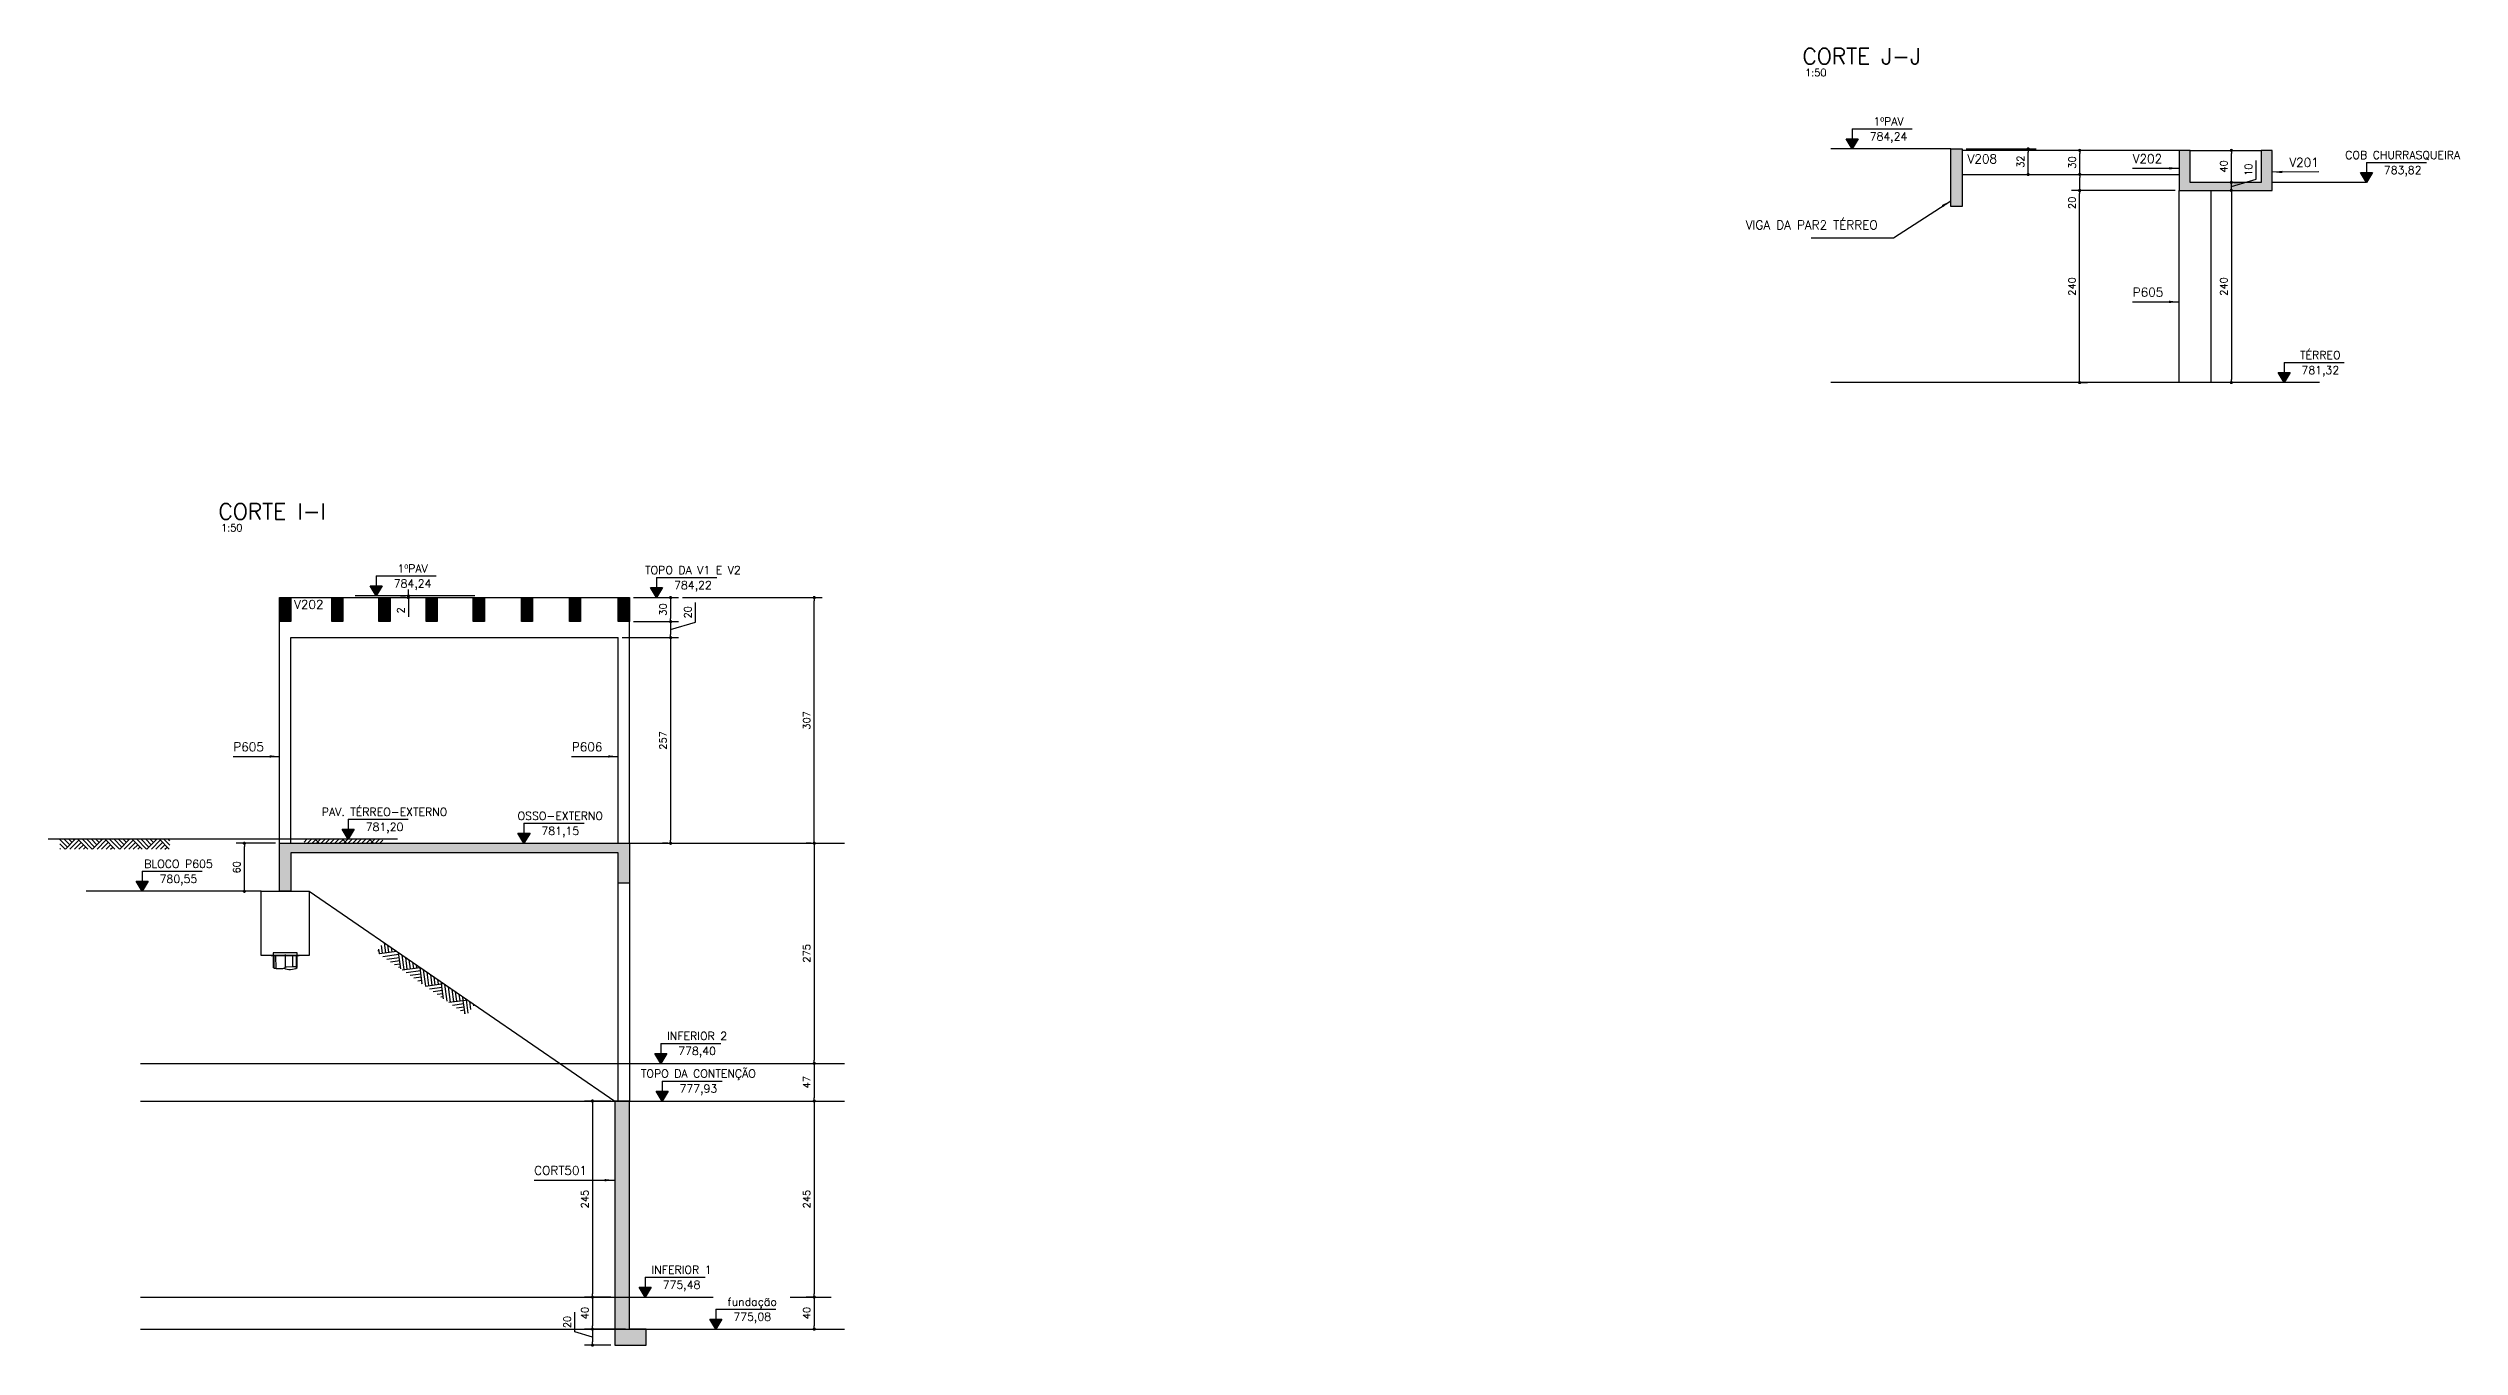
# Model space of a CAD drawing. Extents: x -39962 to 7293, y 37164 to 43490.
# Drawn here: x 4279 to 7293, y 41660 to 43282 of the extents above; entities that cross this region are included whole.
import ezdxf
from ezdxf.enums import TextEntityAlignment as Align

# ---------------------------------------------------------------- set-up
doc = ezdxf.new("R2010")
doc.units = 0
doc.linetypes.add('AXES', pattern=[0.54, 0.3, -0.08, 0.08, -0.08])
doc.layers.get('0').update_dxf_attribs({"linetype": 'CONTINUOUS'})
doc.layers.get('Defpoints').update_dxf_attribs({"linetype": 'CONTINUOUS'})
for name, color, linetype in [('COTA', 1, 'CONTINUOUS'), ('EIXOS', 1, 'AXES'), ('H2', 252, 'CONTINUOUS'), ('H6', 1, 'CONTINUOUS'), ('LINHA_FINA', 1, 'CONTINUOUS'), ('PENA_1', 1, 'CONTINUOUS'), ('PENA_2', 2, 'CONTINUOUS'), ('PENA_3', 3, 'CONTINUOUS'), ('PENA_6', 6, 'CONTINUOUS'), ('T1', 2, 'CONTINUOUS'), ('T3', 4, 'CONTINUOUS'), ('TEXTO', 3, 'CONTINUOUS'), ('VIG-D', 2, 'CONTINUOUS')]:
    doc.layers.add(name, color=color, linetype=linetype)
doc.styles.add('COTA', font='romans.shx')
doc.styles.get("Standard").update_dxf_attribs({"font": 'ROMANS.SHX'})
doc.styles.add('TEXTO', font='romans.shx', dxfattribs={"height": 10})
doc.styles.add('Texto1', font='romans.shx', dxfattribs={"height": 9})
doc.styles.add('Texto3', font='romans.shx', dxfattribs={"height": 20})
doc.dimstyles.new('forma', dxfattribs={"dimscale": 5, "dimtxt": 1.8, "dimasz": 0.8, "dimexe": 2, "dimexo": 1, "dimgap": 1, "dimtad": 1, "dimdec": 1, "dimzin": 9, "dimdsep": 46, "dimtxsty": 'COTA', "dimblk1": 'DOT', "dimblk2": 'DOT', "dimsah": 1, "dimcen": 0, "dimdle": 1, "dimclrd": 256, "dimclre": 256, "dimclrt": 2, "dimadec": 0, "dimazin": 0, "dimtfac": 1, "dimtdec": 0, "dimtmove": 0, "dimatfit": 3, "dimfxl": 1, "dimtolj": 1, "dimtzin": 0, "dimarcsym": 0})

# ---------------------------------------------------------------- blocks, each defined once
blk = doc.blocks.new('elevação_d')
at = {"layer": 'LINHA_FINA', "linetype": 'Continuous'}
blk.add_hatch(color=256, dxfattribs=at).paths.add_polyline_path([(0, 0), (1.5, 2.5), (-1.5, 2.5)])
at = {"layer": 'LINHA_FINA'}
for p, q in [((0, 0), (-1.5, 2.5)), ((-1.5, 2.5), (1.5, 2.5)), ((0, 5), (0, 2.5)), ((0, 5), (15, 5)), ((1.5, 2.5), (0, 0))]:
    blk.add_line(p, q, dxfattribs=at)
at = {"layer": 'TEXTO', "linetype": 'Continuous', "style": 'TEXTO'}
for p in [(9.07, 5.25), (9.07, 1.5)]:
    blk.add_attdef('XXXX.XX', text='', height=2, dxfattribs=at).set_placement(p, align=Align.BOTTOM_CENTER)
blk = doc.blocks.new('ss')
at = {"layer": 'LINHA_FINA'}
blk.add_solid([(0, 0), (-2.5, -0.29), (-2.5, 0.3)], dxfattribs=at)
blk = doc.blocks.new('_Dot')
at = {"color": 0, "linetype": 'ByBlock', "lineweight": -2}
blk.add_line((-0.5, 0), (-1, 0), dxfattribs=at)
at = {"color": 0, "linetype": 'ByBlock', "const_width": 0.5}
blk.add_lwpolyline([(-0.25, 0, 1), (0.25, 0, 1)], format="xyb", close=True, dxfattribs=at)
blk = doc.blocks.new('*D15')
at = {"layer": 'COTA', "lineweight": -2, "transparency": 16777216}
for p, q in [((6936.8, 43104.6), (6807.4, 43104.6)), ((6817.4, 42868.6), (6817.4, 43100.6)), ((6817, 42864.6), (6827.4, 42864.6))]:
    blk.add_line(p, q, dxfattribs=at)
at = {"layer": 'Defpoints', "color": 0, "transparency": 16777216}
for p in [(6817.4, 43104.6), (6941.8, 43104.6), (6812, 42864.6)]:
    blk.add_point(p, dxfattribs=at)
at = {"layer": 'COTA', "lineweight": -2, "transparency": 16777216, "xscale": 4, "yscale": 4, "zscale": 4}
for p, rotation in [((6817.4, 43104.6), 90), ((6817.4, 42864.6), 270)]:
    blk.add_blockref('_Dot', p, dxfattribs=dict(at, rotation=rotation))
at = {"layer": 'COTA', "color": 2, "transparency": 16777216, "insert": (6807.9, 42984.6), "char_height": 9, "attachment_point": 5, "rotation": 90, "style": 'COTA'}
blk.add_mtext('\\A1;240 ', dxfattribs=at)
blk = doc.blocks.new('*D16')
at = {"layer": 'COTA', "lineweight": -2, "transparency": 16777216}
for p, q in [((6822.6, 43124.7), (6827.6, 43124.7)), ((6936.8, 43104.6), (6807.6, 43104.6)), ((6817.6, 43108.6), (6817.6, 43120.7))]:
    blk.add_line(p, q, dxfattribs=at)
at = {"layer": 'Defpoints', "color": 0, "transparency": 16777216}
for p in [(6817.6, 43124.7), (6817.6, 43124.7), (6941.8, 43104.6)]:
    blk.add_point(p, dxfattribs=at)
at = {"layer": 'COTA', "lineweight": -2, "transparency": 16777216, "xscale": 4, "yscale": 4, "zscale": 4}
for p, rotation in [((6817.6, 43124.7), 90), ((6817.6, 43104.6), 270)]:
    blk.add_blockref('_Dot', p, dxfattribs=dict(at, rotation=rotation))
at = {"layer": 'COTA', "color": 2, "transparency": 16777216, "insert": (6807.9, 43089.1), "char_height": 9, "attachment_point": 5, "rotation": 90, "style": 'COTA'}
blk.add_mtext('\\A1;20 ', dxfattribs=at)
blk = doc.blocks.new('*D17')
at = {"layer": 'COTA', "lineweight": -2, "transparency": 16777216}
for p, q in [((6822.4, 43154.6), (6807.6, 43154.6)), ((6817.6, 43128.7), (6817.6, 43150.6)), ((6822.6, 43124.7), (6827.6, 43124.7))]:
    blk.add_line(p, q, dxfattribs=at)
at = {"layer": 'Defpoints', "color": 0, "transparency": 16777216}
for p in [(6817.6, 43154.6), (6827.4, 43154.6), (6817.6, 43124.7)]:
    blk.add_point(p, dxfattribs=at)
at = {"layer": 'COTA', "lineweight": -2, "transparency": 16777216, "xscale": 4, "yscale": 4, "zscale": 4}
for p, rotation in [((6817.6, 43154.6), 90), ((6817.6, 43124.7), 270)]:
    blk.add_blockref('_Dot', p, dxfattribs=dict(at, rotation=rotation))
at = {"layer": 'COTA', "color": 2, "transparency": 16777216, "insert": (6808.1, 43139.6), "char_height": 9, "attachment_point": 5, "rotation": 90, "style": 'COTA'}
blk.add_mtext('\\A1;30 ', dxfattribs=at)
blk = doc.blocks.new('*D18')
at = {"layer": 'COTA', "lineweight": -2, "transparency": 16777216}
for p, q in [((7038.1, 43118.9), (7038.1, 43142.2)), ((7001.2, 43104.6), (7017.1, 43104.6)), ((7007.1, 43118.6), (7007.1, 43122.6)), ((7007.1, 43109.6), (7038.1, 43118.9)), ((7007.1, 43104.6), (7007.1, 43114.6)), ((7007.1, 43104.6), (7007.1, 43114.6)), ((7007.1, 43100.6), (7007.1, 43096.6)), ((7010.1, 43114.6), (7017.1, 43114.6))]:
    blk.add_line(p, q, dxfattribs=at)
at = {"layer": 'Defpoints', "color": 0, "transparency": 16777216}
for p in [(6996.2, 43104.6), (7005.1, 43114.6), (7007.1, 43114.6)]:
    blk.add_point(p, dxfattribs=at)
at = {"layer": 'COTA', "lineweight": -2, "transparency": 16777216, "xscale": 4, "yscale": 4, "zscale": 4}
for p, rotation in [((7007.1, 43114.6), 270), ((7007.1, 43104.6), 90)]:
    blk.add_blockref('_Dot', p, dxfattribs=dict(at, rotation=rotation))
at = {"layer": 'COTA', "color": 2, "transparency": 16777216, "insert": (7028.6, 43130.6), "char_height": 9, "attachment_point": 5, "rotation": 90, "style": 'COTA'}
blk.add_mtext('\\A1;10 ', dxfattribs=at)
blk = doc.blocks.new('*D19')
at = {"layer": 'COTA', "lineweight": -2, "transparency": 16777216}
for p, q in [((6960.8, 43154.6), (7017.1, 43154.6)), ((7007.1, 43118.6), (7007.1, 43150.6)), ((7010.1, 43114.6), (7017.1, 43114.6))]:
    blk.add_line(p, q, dxfattribs=at)
at = {"layer": 'Defpoints', "color": 0, "transparency": 16777216}
for p in [(6955.8, 43154.6), (7007.1, 43154.6), (7005.1, 43114.6)]:
    blk.add_point(p, dxfattribs=at)
at = {"layer": 'COTA', "lineweight": -2, "transparency": 16777216, "xscale": 4, "yscale": 4, "zscale": 4}
for p, rotation in [((7007.1, 43154.6), 90), ((7007.1, 43114.6), 270)]:
    blk.add_blockref('_Dot', p, dxfattribs=dict(at, rotation=rotation))
at = {"layer": 'COTA', "color": 2, "transparency": 16777216, "insert": (6997.6, 43134.6), "char_height": 9, "attachment_point": 5, "rotation": 90, "style": 'COTA'}
blk.add_mtext('\\A1;40 ', dxfattribs=at)
blk = doc.blocks.new('A$Cfeb4b014')
at = {"layer": 'PENA_1'}
for p, q in [((0, 29.3), (58.3, 29.3)), ((54.2, 34.3), (4.2, 34.3)), ((4.2, 34.3), (4.2, 29.1)), ((4.2, 29.1), (4.2, 3.7)), ((4.7, 3.5), (5.1, 28)), ((5.8, 3), (6.3, 28.4)), ((9.9, 2), (9.6, 28.2)), ((29.2, 31.4), (29.2, 3.7)), ((45.1, 5.4), (45.1, 26.7)), ((52.9, 4.3), (52.9, 28.4)), ((53.8, 3.9), (53.8, 29.6)), ((54.2, 29.1), (54.2, 34.3)), ((54.2, 3.7), (54.2, 29.1))]:
    blk.add_line(p, q, dxfattribs=at)
for points in [[(4.2, 3.7), (5.3, 3.2), (6.4, 2.8), (7.9, 2.4), (10.4, 2), (24, 2.1), (26.4, 2.6), (27.6, 3), (29.2, 3.7)], [(54.2, 3.7), (53.1, 4.3), (52, 4.7), (50.4, 5.1), (47.9, 5.5), (45.1, 5.4), (31.9, 4.9), (30.8, 4.5), (29.2, 3.7)]]:
    blk.add_lwpolyline(points, dxfattribs=at)
blk.add_arc((39.1, 32.1), 32.1, 246.6344, 297.9627, dxfattribs=at)
blk = doc.blocks.new('*D35')
at = {"layer": 'COTA', "lineweight": -2, "transparency": 16777216}
for p, q in [((5232.5, 42289), (5226.3, 42289)), ((5236.3, 42285), (5236.3, 42018)), ((5241.3, 42014), (5246.3, 42014))]:
    blk.add_line(p, q, dxfattribs=at)
at = {"layer": 'Defpoints', "color": 0, "transparency": 16777216}
for p in [(5237.5, 42289), (5236.3, 42014), (5236.3, 42014)]:
    blk.add_point(p, dxfattribs=at)
at = {"layer": 'COTA', "lineweight": -2, "transparency": 16777216, "xscale": 4, "yscale": 4, "zscale": 4}
for p, rotation in [((5236.3, 42289), 90), ((5236.3, 42014), 270)]:
    blk.add_blockref('_Dot', p, dxfattribs=dict(at, rotation=rotation))
at = {"layer": 'COTA', "color": 2, "transparency": 16777216, "insert": (5226.8, 42151.5), "char_height": 9, "attachment_point": 5, "rotation": 90, "style": 'COTA'}
blk.add_mtext('\\A1;275 ', dxfattribs=at)
blk = doc.blocks.new('*D36')
at = {"layer": 'COTA', "lineweight": -2, "transparency": 16777216}
for p, q in [((5236.3, 42010), (5236.3, 41971)), ((5241.3, 42014), (5246.3, 42014)), ((5241.3, 41967), (5246.3, 41967))]:
    blk.add_line(p, q, dxfattribs=at)
at = {"layer": 'Defpoints', "color": 0, "transparency": 16777216}
for p in [(5236.3, 42014), (5236.3, 41967), (5236.3, 41967)]:
    blk.add_point(p, dxfattribs=at)
at = {"layer": 'COTA', "lineweight": -2, "transparency": 16777216, "xscale": 4, "yscale": 4, "zscale": 4}
for p, rotation in [((5236.3, 42014), 90), ((5236.3, 41967), 270)]:
    blk.add_blockref('_Dot', p, dxfattribs=dict(at, rotation=rotation))
at = {"layer": 'COTA', "color": 2, "transparency": 16777216, "insert": (5226.8, 41990.5), "char_height": 9, "attachment_point": 5, "rotation": 90, "style": 'COTA'}
blk.add_mtext('\\A1;47 ', dxfattribs=at)
blk = doc.blocks.new('*D37')
at = {"layer": 'COTA', "lineweight": -2, "transparency": 16777216}
for p, q in [((5236.3, 41963), (5236.3, 41726)), ((5241.3, 41967), (5246.3, 41967)), ((5234.9, 41722), (5226.3, 41722))]:
    blk.add_line(p, q, dxfattribs=at)
at = {"layer": 'Defpoints', "color": 0, "transparency": 16777216}
for p in [(5236.3, 41967), (5236.3, 41722), (5239.9, 41722)]:
    blk.add_point(p, dxfattribs=at)
at = {"layer": 'COTA', "lineweight": -2, "transparency": 16777216, "xscale": 4, "yscale": 4, "zscale": 4}
for p, rotation in [((5236.3, 41967), 90), ((5236.3, 41722), 270)]:
    blk.add_blockref('_Dot', p, dxfattribs=dict(at, rotation=rotation))
at = {"layer": 'COTA', "color": 2, "transparency": 16777216, "insert": (5226.8, 41844.5), "char_height": 9, "attachment_point": 5, "rotation": 90, "style": 'COTA'}
blk.add_mtext('\\A1;245 ', dxfattribs=at)
blk = doc.blocks.new('*D38')
at = {"layer": 'COTA', "lineweight": -2, "transparency": 16777216}
for p, q in [((5010.2, 42596), (5066.8, 42596)), ((5056.8, 42592), (5056.8, 42570)), ((5010.2, 42566), (5066.8, 42566))]:
    blk.add_line(p, q, dxfattribs=at)
at = {"layer": 'Defpoints', "color": 0, "transparency": 16777216}
for p in [(5005.2, 42596), (5005.2, 42566), (5056.8, 42566)]:
    blk.add_point(p, dxfattribs=at)
at = {"layer": 'COTA', "lineweight": -2, "transparency": 16777216, "xscale": 4, "yscale": 4, "zscale": 4}
for p, rotation in [((5056.8, 42596), 90), ((5056.8, 42566), 270)]:
    blk.add_blockref('_Dot', p, dxfattribs=dict(at, rotation=rotation))
at = {"layer": 'COTA', "color": 2, "transparency": 16777216, "insert": (5047.3, 42581), "char_height": 9, "attachment_point": 5, "rotation": 90, "style": 'COTA'}
blk.add_mtext('\\A1;30 ', dxfattribs=at)
blk = doc.blocks.new('*D39')
at = {"layer": 'COTA', "lineweight": -2, "transparency": 16777216}
for p, q in [((5087.8, 42565.3), (5087.8, 42589.9)), ((5010.2, 42566), (5066.8, 42566)), ((5056.8, 42556), (5087.8, 42565.3)), ((5056.8, 42562), (5056.8, 42550)), ((4996.2, 42546), (5066.8, 42546))]:
    blk.add_line(p, q, dxfattribs=at)
at = {"layer": 'Defpoints', "color": 0, "transparency": 16777216}
for p in [(5005.2, 42566), (4991.2, 42546), (5056.8, 42546)]:
    blk.add_point(p, dxfattribs=at)
at = {"layer": 'COTA', "lineweight": -2, "transparency": 16777216, "xscale": 4, "yscale": 4, "zscale": 4}
for p, rotation in [((5056.8, 42566), 90), ((5056.8, 42546), 270)]:
    blk.add_blockref('_Dot', p, dxfattribs=dict(at, rotation=rotation))
at = {"layer": 'COTA', "color": 2, "transparency": 16777216, "insert": (5078.3, 42577.6), "char_height": 9, "attachment_point": 5, "rotation": 90, "style": 'COTA'}
blk.add_mtext('\\A1;20 ', dxfattribs=at)
blk = doc.blocks.new('*D40')
at = {"layer": 'COTA', "lineweight": -2, "transparency": 16777216}
for p, q in [((4996.2, 42546), (5066.8, 42546)), ((5056.8, 42542), (5056.8, 42293)), ((5053.2, 42289), (5046.8, 42289))]:
    blk.add_line(p, q, dxfattribs=at)
at = {"layer": 'Defpoints', "color": 0, "transparency": 16777216}
for p in [(4991.2, 42546), (5056.8, 42289), (5058.2, 42289)]:
    blk.add_point(p, dxfattribs=at)
at = {"layer": 'COTA', "lineweight": -2, "transparency": 16777216, "xscale": 4, "yscale": 4, "zscale": 4}
for p, rotation in [((5056.8, 42546), 90), ((5056.8, 42289), 270)]:
    blk.add_blockref('_Dot', p, dxfattribs=dict(at, rotation=rotation))
at = {"layer": 'COTA', "color": 2, "transparency": 16777216, "insert": (5047.3, 42417.5), "char_height": 9, "attachment_point": 5, "rotation": 90, "style": 'COTA'}
blk.add_mtext('\\A1;257 ', dxfattribs=at)
blk = doc.blocks.new('*D41')
at = {"layer": 'COTA', "lineweight": -2, "transparency": 16777216}
for p, q in [((4981.9, 41967), (4949.1, 41967)), ((4959.1, 41963), (4959.1, 41726)), ((4981.9, 41722), (4949.1, 41722))]:
    blk.add_line(p, q, dxfattribs=at)
at = {"layer": 'Defpoints', "color": 0, "transparency": 16777216}
for p in [(4986.9, 41967), (4959.1, 41722), (4986.9, 41722)]:
    blk.add_point(p, dxfattribs=at)
at = {"layer": 'COTA', "lineweight": -2, "transparency": 16777216, "xscale": 4, "yscale": 4, "zscale": 4}
for p, rotation in [((4959.1, 41967), 90), ((4959.1, 41722), 270)]:
    blk.add_blockref('_Dot', p, dxfattribs=dict(at, rotation=rotation))
at = {"layer": 'COTA', "color": 2, "transparency": 16777216, "insert": (4949.6, 41844.5), "char_height": 9, "attachment_point": 5, "rotation": 90, "style": 'COTA'}
blk.add_mtext('\\A1;245 ', dxfattribs=at)
blk = doc.blocks.new('*D50')
at = {"layer": 'COTA', "lineweight": -2, "transparency": 16777216}
for p, q in [((5071.8, 42596), (5246.3, 42596)), ((5236.3, 42293), (5236.3, 42592)), ((5087.9, 42289), (5246.3, 42289))]:
    blk.add_line(p, q, dxfattribs=at)
at = {"layer": 'Defpoints', "color": 0, "transparency": 16777216}
for p in [(5066.8, 42596), (5236.3, 42596), (5082.9, 42289)]:
    blk.add_point(p, dxfattribs=at)
at = {"layer": 'COTA', "lineweight": -2, "transparency": 16777216, "xscale": 4, "yscale": 4, "zscale": 4}
for p, rotation in [((5236.3, 42596), 90), ((5236.3, 42289), 270)]:
    blk.add_blockref('_Dot', p, dxfattribs=dict(at, rotation=rotation))
at = {"layer": 'COTA', "color": 2, "transparency": 16777216, "insert": (5226.8, 42442.5), "char_height": 9, "attachment_point": 5, "rotation": 90, "style": 'COTA'}
blk.add_mtext('\\A1;307 ', dxfattribs=at)
blk = doc.blocks.new('*D51')
at = {"layer": 'COTA', "lineweight": -2, "transparency": 16777216}
for p, q in [((4937.1, 41678.6), (4937.1, 41703.2)), ((4959.1, 41672), (4937.1, 41678.6)), ((5000.2, 41682), (4949.1, 41682)), ((4959.1, 41678), (4959.1, 41666)), ((4981.9, 41662), (4949.1, 41662))]:
    blk.add_line(p, q, dxfattribs=at)
at = {"layer": 'Defpoints', "color": 0, "transparency": 16777216}
for p in [(5005.2, 41682), (4959.1, 41662), (4986.9, 41662)]:
    blk.add_point(p, dxfattribs=at)
at = {"layer": 'COTA', "lineweight": -2, "transparency": 16777216, "xscale": 4, "yscale": 4, "zscale": 4}
for p, rotation in [((4959.1, 41682), 90), ((4959.1, 41662), 270)]:
    blk.add_blockref('_Dot', p, dxfattribs=dict(at, rotation=rotation))
at = {"layer": 'COTA', "color": 2, "transparency": 16777216, "insert": (4927.6, 41690.9), "char_height": 9, "attachment_point": 5, "rotation": 90, "style": 'COTA'}
blk.add_mtext('\\A1;20 ', dxfattribs=at)
blk = doc.blocks.new('*D52')
at = {"layer": 'COTA', "lineweight": -2, "transparency": 16777216}
for p, q in [((4563.2, 42289), (4514.1, 42289)), ((4524.1, 42233), (4524.1, 42285)), ((4540.2, 42229), (4514.1, 42229))]:
    blk.add_line(p, q, dxfattribs=at)
at = {"layer": 'Defpoints', "color": 0, "transparency": 16777216}
for p in [(4524.1, 42289), (4568.2, 42289), (4545.2, 42229)]:
    blk.add_point(p, dxfattribs=at)
at = {"layer": 'COTA', "lineweight": -2, "transparency": 16777216, "xscale": 4, "yscale": 4, "zscale": 4}
for p, rotation in [((4524.1, 42289), 90), ((4524.1, 42229), 270)]:
    blk.add_blockref('_Dot', p, dxfattribs=dict(at, rotation=rotation))
at = {"layer": 'COTA', "color": 2, "transparency": 16777216, "insert": (4514.6, 42259), "char_height": 9, "attachment_point": 5, "rotation": 90, "style": 'COTA'}
blk.add_mtext('\\A1;60 ', dxfattribs=at)
blk = doc.blocks.new('*D53')
at = {"layer": 'COTA', "lineweight": -2, "transparency": 16777216}
for p, q in [((7001.2, 43104.6), (7017.1, 43104.6)), ((7007.1, 43100.6), (7007.1, 42868.6)), ((7007.8, 42864.6), (6997.1, 42864.6))]:
    blk.add_line(p, q, dxfattribs=at)
at = {"layer": 'Defpoints', "color": 0, "transparency": 16777216}
for p in [(6996.2, 43104.6), (7007.1, 42864.6), (7012.8, 42864.6)]:
    blk.add_point(p, dxfattribs=at)
at = {"layer": 'COTA', "lineweight": -2, "transparency": 16777216, "xscale": 4, "yscale": 4, "zscale": 4}
for p, rotation in [((7007.1, 43104.6), 90), ((7007.1, 42864.6), 270)]:
    blk.add_blockref('_Dot', p, dxfattribs=dict(at, rotation=rotation))
at = {"layer": 'COTA', "color": 2, "transparency": 16777216, "insert": (6997.6, 42984.6), "char_height": 9, "attachment_point": 5, "rotation": 90, "style": 'COTA'}
blk.add_mtext('\\A1;240 ', dxfattribs=at)
blk = doc.blocks.new('*D54')
at = {"layer": 'COTA', "lineweight": -2, "transparency": 16777216}
for p, q in [((4725.7, 42598), (4719.1, 42598)), ((4725.7, 42596), (4719.1, 42596)), ((4729.1, 42602), (4729.1, 42606)), ((4729.1, 42598), (4729.1, 42596)), ((4729.1, 42592), (4729.1, 42572))]:
    blk.add_line(p, q, dxfattribs=at)
at = {"layer": 'Defpoints', "color": 0, "transparency": 16777216}
for p in [(4729.1, 42596), (4730.7, 42598), (4730.7, 42596)]:
    blk.add_point(p, dxfattribs=at)
at = {"layer": 'COTA', "lineweight": -2, "transparency": 16777216, "xscale": 4, "yscale": 4, "zscale": 4}
for p, rotation in [((4729.1, 42598), 270), ((4729.1, 42596), 90)]:
    blk.add_blockref('_Dot', p, dxfattribs=dict(at, rotation=rotation))
at = {"layer": 'COTA', "color": 2, "transparency": 16777216, "insert": (4719.6, 42580), "char_height": 9, "attachment_point": 5, "rotation": 90, "style": 'COTA'}
blk.add_mtext('\\A1;2 ', dxfattribs=at)
blk = doc.blocks.new('*D61')
at = {"layer": 'COTA', "lineweight": -2, "transparency": 16777216}
for p, q in [((6675.6, 43156.6), (6763.2, 43156.6)), ((6690.1, 43124.6), (6763.2, 43124.6)), ((6753.2, 43128.6), (6753.2, 43152.6))]:
    blk.add_line(p, q, dxfattribs=at)
at = {"layer": 'Defpoints', "color": 0, "transparency": 16777216}
for p in [(6670.6, 43156.6), (6753.2, 43156.6), (6685.1, 43124.6)]:
    blk.add_point(p, dxfattribs=at)
at = {"layer": 'COTA', "lineweight": -2, "transparency": 16777216, "xscale": 4, "yscale": 4, "zscale": 4}
for p, rotation in [((6753.2, 43156.6), 90), ((6753.2, 43124.6), 270)]:
    blk.add_blockref('_Dot', p, dxfattribs=dict(at, rotation=rotation))
at = {"layer": 'COTA', "color": 2, "transparency": 16777216, "insert": (6743.7, 43140.6), "char_height": 9, "attachment_point": 5, "rotation": 90, "style": 'COTA'}
blk.add_mtext('\\A1;32 ', dxfattribs=at)
blk = doc.blocks.new('*D62')
at = {"layer": 'COTA', "lineweight": -2, "transparency": 16777216}
for p, q in [((4981.9, 41722), (4949.1, 41722)), ((4959.1, 41718), (4959.1, 41686)), ((4981.9, 41682), (4949.1, 41682))]:
    blk.add_line(p, q, dxfattribs=at)
at = {"layer": 'Defpoints', "color": 0, "transparency": 16777216}
for p in [(4986.9, 41722), (4959.1, 41682), (4986.9, 41682)]:
    blk.add_point(p, dxfattribs=at)
at = {"layer": 'COTA', "lineweight": -2, "transparency": 16777216, "xscale": 4, "yscale": 4, "zscale": 4}
for p, rotation in [((4959.1, 41722), 90), ((4959.1, 41682), 270)]:
    blk.add_blockref('_Dot', p, dxfattribs=dict(at, rotation=rotation))
at = {"layer": 'COTA', "color": 2, "transparency": 16777216, "insert": (4949.6, 41702), "char_height": 9, "attachment_point": 5, "rotation": 90, "style": 'COTA'}
blk.add_mtext('\\A1;40 ', dxfattribs=at)
blk = doc.blocks.new('*D63')
at = {"layer": 'COTA', "lineweight": -2, "transparency": 16777216}
for p, q in [((5234.9, 41722), (5226.3, 41722)), ((5236.3, 41718), (5236.3, 41686)), ((5241.3, 41682), (5246.3, 41682))]:
    blk.add_line(p, q, dxfattribs=at)
at = {"layer": 'Defpoints', "color": 0, "transparency": 16777216}
for p in [(5239.9, 41722), (5236.3, 41682), (5236.3, 41682)]:
    blk.add_point(p, dxfattribs=at)
at = {"layer": 'COTA', "lineweight": -2, "transparency": 16777216, "xscale": 4, "yscale": 4, "zscale": 4}
for p, rotation in [((5236.3, 41722), 90), ((5236.3, 41682), 270)]:
    blk.add_blockref('_Dot', p, dxfattribs=dict(at, rotation=rotation))
at = {"layer": 'COTA', "color": 2, "transparency": 16777216, "insert": (5226.8, 41702), "char_height": 9, "attachment_point": 5, "rotation": 90, "style": 'COTA'}
blk.add_mtext('\\A1;40 ', dxfattribs=at)

msp = doc.modelspace()

# ---------------------------------------------------------------- hatches: boundary and pattern name
at = {"layer": 'H2'}
for points in [[(6670.61, 43156.63), (6670.61, 43084.63), (6656.61, 43084.63), (6656.61, 43156.63)], [(6941.77, 43154.63), (6941.77, 43104.63), (6955.79, 43104.63), (7058.27, 43104.63), (7058.27, 43154.63), (7044.27, 43154.63), (7044.27, 43114.63), (6955.79, 43114.63), (6955.79, 43154.63)], [(4568.24, 42596.01), (4582.24, 42596.01), (4582.24, 42566.01), (4568.24, 42566.01)], [(4633.24, 42596.01), (4647.24, 42596.01), (4647.24, 42566.01), (4633.24, 42566.01)], [(4692.24, 42596.01), (4706.24, 42596.01), (4706.24, 42566.01), (4692.24, 42566.01)], [(4751.24, 42596.01), (4765.24, 42596.01), (4765.24, 42566.01), (4751.24, 42566.01)], [(4810.24, 42596.01), (4824.24, 42596.01), (4824.24, 42566.01), (4810.24, 42566.01)], [(4870.24, 42596.01), (4884.24, 42596.01), (4884.24, 42566.01), (4870.24, 42566.01)], [(4930.24, 42596.01), (4944.24, 42596.01), (4944.24, 42566.01), (4930.24, 42566.01)], [(4991.24, 42596.01), (5005.24, 42596.01), (5005.24, 42566.01), (4991.24, 42566.01)], [(4568.24, 42289.01), (5005.24, 42289.01), (5005.24, 42239.01), (4991.24, 42239.01), (4991.24, 42277.01), (4582.24, 42277.01), (4582.24, 42229.01), (4568.24, 42229.01)], [(4986.9, 41662.01), (5026.24, 41662.01), (5026.24, 41682.01), (5005.24, 41682.01), (5005.24, 41967.01), (4986.9, 41967.01)]]:
    msp.add_hatch(color=256, dxfattribs=at).paths.add_polyline_path(points)
at = {"layer": 'H6'}
h = msp.add_hatch(dxfattribs=at)
h.set_pattern_fill('AR-PARQ1', color=256, scale=2, angle=45, style=0)
h.set_pattern_definition([(135, (-47.01, -12), (-33.941125, 0), [24, -24]), (135, (-44.182, -9.172), (-33.941125, 0), [24, -24]), (135, (-41.354, -6.343), (-33.941125, 0), [24, -24]), (135, (-38.526, -3.515), (-33.941125, 0), [24, -24]), (135, (-35.697, -0.686), (-33.941125, 0), [24, -24]), (135, (-32.869, 2.142), (-33.941125, 0), [24, -24]), (135, (-30.04, 4.97), (-33.941125, 0), [24, -24]), (45, (-63.981, 4.97), (33.941125, 0), [24, -24]), (45, (-66.81, 7.8), (33.941125, 0), [24, -24]), (45, (-69.638, 10.627), (33.941125, 0), [24, -24]), (45, (-72.467, 13.456), (33.941125, 0), [24, -24]), (45, (-75.295, 16.284), (33.941125, 0), [24, -24]), (45, (-78.124, 19.113), (33.941125, 0), [24, -24]), (45, (-80.952, 21.94), (33.941125, 0), [24, -24])])
h.paths.add_polyline_path([(4293.52, 42294.01), (4431.08, 42294.01), (4431.08, 42281.62), (4293.52, 42281.62)])
h = msp.add_hatch(dxfattribs=at)
h.set_pattern_fill('AR-PARQ1', color=256, scale=2, angle=45, style=0)
h.set_pattern_definition([(135, (0, 0), (-33.941125, 0), [24, -24]), (135, (2.828, 2.828), (-33.941125, 0), [24, -24]), (135, (5.657, 5.657), (-33.941125, 0), [24, -24]), (135, (8.485, 8.485), (-33.941125, 0), [24, -24]), (135, (11.314, 11.314), (-33.941125, 0), [24, -24]), (135, (14.142, 14.142), (-33.941125, 0), [24, -24]), (135, (16.97, 16.97), (-33.941125, 0), [24, -24]), (45, (-16.97, 16.97), (33.941125, 0), [24, -24]), (45, (-19.8, 19.8), (33.941125, 0), [24, -24]), (45, (-22.627, 22.627), (33.941125, 0), [24, -24]), (45, (-25.456, 25.456), (33.941125, 0), [24, -24]), (45, (-28.284, 28.284), (33.941125, 0), [24, -24]), (45, (-31.113, 31.113), (33.941125, 0), [24, -24]), (45, (-33.94, 33.94), (33.941125, 0), [24, -24])])
h.paths.add_polyline_path([(4697.34, 42294.01), (4598.9, 42294.01), (4598.9, 42289.01), (4697.34, 42289.01)])
h = msp.add_hatch(dxfattribs=at)
h.set_pattern_fill('AR-PARQ1', color=256, scale=2, angle=7.75305, style=0)
h.set_pattern_definition([(97.75305, (-24362.018, 11115.854), (-27.018298, 20.54292), [24, -24]), (97.75305, (-24358.054, 11116.394), (-27.018298, 20.54292), [24, -24]), (97.75305, (-24354.09, 11116.933), (-27.018298, 20.54292), [24, -24]), (97.75305, (-24350.127, 11117.473), (-27.018298, 20.54292), [24, -24]), (97.75305, (-24346.164, 11118.013), (-27.018298, 20.54292), [24, -24]), (97.75305, (-24342.2, 11118.552), (-27.018298, 20.54292), [24, -24]), (97.75305, (-24338.237, 11119.092), (-27.018298, 20.54292), [24, -24]), (7.75305, (-24365.255, 11139.635), (27.018298, -20.54292), [24, -24]), (7.75305, (-24365.795, 11143.598), (27.018298, -20.54292), [24, -24]), (7.75305, (-24366.335, 11147.562), (27.018298, -20.54292), [24, -24]), (7.75305, (-24366.874, 11151.525), (27.018298, -20.54292), [24, -24]), (7.75305, (-24367.414, 11155.488), (27.018298, -20.54292), [24, -24]), (7.75305, (-24367.954, 11159.452), (27.018298, -20.54292), [24, -24]), (7.75305, (-24368.493, 11163.415), (27.018298, -20.54292), [24, -24])])
h.paths.add_polyline_path([(4698.45, 42165.02), (4811.73, 42087.26), (4802.2, 42074.47), (4689.43, 42153.22)])

# ---------------------------------------------------------------- linework, layer by layer
at = {"layer": 'LINHA_FINA'}
for p, q in [((6883.47, 43132.26), (6941.77, 43132.24)), ((7116.56, 43127.65), (7058.27, 43127.62)), ((6585.03, 43045.57), (6656.61, 43091.78)), ((6481.85, 43045.57), (6585.03, 43045.57)), ((6883.53, 42965.41), (6941.82, 42965.38)), ((4510, 42397.47), (4568.29, 42397.45)), ((4933, 42397.47), (4991.29, 42397.45)), ((4886.46, 41868.09), (4986.9, 41868.09))]:
    msp.add_line(p, q, dxfattribs=at)
at = {"layer": 'PENA_1'}
for p, q in [((6941.77, 42864.63), (6941.77, 43104.63)), ((6981.77, 42864.63), (6981.77, 43104.63)), ((4568.24, 42289.01), (4568.24, 42596.01)), ((4568.24, 42596.01), (5005.24, 42596.01)), ((5005.24, 42289.01), (5005.24, 42596.01)), ((4582.24, 42289.01), (4582.24, 42546.01)), ((4582.24, 42546.01), (4991.24, 42546.01)), ((4991.24, 42289.01), (4991.24, 42546.01)), ((4715.4, 42294.01), (4279.05, 42294.01)), ((5005.24, 42289.01), (5274, 42289.01)), ((4545.24, 42229.01), (4326.44, 42229.01)), ((4605.24, 42229.01), (4986.9, 41967.01)), ((4991.24, 41967.01), (4991.24, 42239.01)), ((5005.24, 42239.01), (5005.24, 41967.01)), ((4394.2, 42014.01), (5274, 42014.01)), ((4394.2, 41967.01), (5274, 41967.01))]:
    msp.add_line(p, q, dxfattribs=at)
at = {"layer": 'PENA_2'}
msp.add_lwpolyline([(4605.24, 42229.01), (4605.24, 42149.01), (4545.24, 42149.01), (4545.24, 42229.01), (4605.24, 42229.01)], dxfattribs=at)
at = {"layer": 'PENA_3'}
for p, q in [((6941.77, 43154.63), (6670.61, 43154.63)), ((6941.77, 43154.63), (6941.77, 43104.63)), ((6955.79, 43154.63), (6941.77, 43154.63)), ((6955.79, 43114.63), (6955.79, 43154.63)), ((6955.79, 43154.63), (7044.27, 43154.63)), ((7058.27, 43154.63), (7044.27, 43154.63)), ((7044.27, 43154.63), (7044.27, 43114.63)), ((7058.27, 43104.63), (7058.27, 43154.63)), ((6670.61, 43124.63), (6941.77, 43124.63)), ((6941.77, 43104.63), (7058.27, 43104.63)), ((7044.27, 43114.63), (6955.79, 43114.63)), ((4394.2, 41722.01), (5110.05, 41722.01)), ((5206.19, 41722.01), (5257.53, 41722.01)), ((4394.2, 41682.01), (5274, 41682.01))]:
    msp.add_line(p, q, dxfattribs=at)
for points in [[(6670.61, 43156.63), (6670.61, 43084.63), (6656.61, 43084.63), (6656.61, 43156.63)], [(4568.24, 42289.01), (5005.24, 42289.01), (5005.24, 42239.01), (4991.24, 42239.01), (4991.24, 42277.01), (4582.24, 42277.01), (4582.24, 42229.01), (4568.24, 42229.01)], [(4986.9, 41662.01), (5026.24, 41662.01), (5026.24, 41682.01), (5005.24, 41682.01), (5005.24, 41967.01), (4986.9, 41967.01)]]:
    msp.add_lwpolyline(points, close=True, dxfattribs=at)
for points in [[(4568.24, 42596.01), (4582.24, 42596.01), (4582.24, 42566.01), (4568.24, 42566.01), (4568.24, 42596.01)], [(4633.24, 42596.01), (4647.24, 42596.01), (4647.24, 42566.01), (4633.24, 42566.01), (4633.24, 42596.01)], [(4692.24, 42596.01), (4706.24, 42596.01), (4706.24, 42566.01), (4692.24, 42566.01), (4692.24, 42596.01)], [(4751.24, 42596.01), (4765.24, 42596.01), (4765.24, 42566.01), (4751.24, 42566.01), (4751.24, 42596.01)], [(4810.24, 42596.01), (4824.24, 42596.01), (4824.24, 42566.01), (4810.24, 42566.01), (4810.24, 42596.01)], [(4870.24, 42596.01), (4884.24, 42596.01), (4884.24, 42566.01), (4870.24, 42566.01), (4870.24, 42596.01)], [(4930.24, 42596.01), (4944.24, 42596.01), (4944.24, 42566.01), (4930.24, 42566.01), (4930.24, 42596.01)], [(4991.24, 42596.01), (5005.24, 42596.01), (5005.24, 42566.01), (4991.24, 42566.01), (4991.24, 42596.01)]]:
    msp.add_lwpolyline(points, dxfattribs=at)
at = {"layer": 'PENA_6'}
for p, q in [((6656.61, 43156.63), (6506.81, 43156.63)), ((7175.82, 43114.63), (7058.27, 43114.63)), ((7117.22, 42864.63), (6506.81, 42864.63)), ((4812.26, 42598.01), (4662.46, 42598.01))]:
    msp.add_line(p, q, dxfattribs=at)

# ---------------------------------------------------------------- block references
at = {"layer": 'COTA'}
ref = msp.add_blockref('elevação_d', (6533.35, 43156.63), dxfattribs=dict(at, xscale=5, yscale=5, zscale=5))
ref.add_attrib('XXXX.XX', '1ºPAV', dxfattribs={"layer": 'TEXTO', "linetype": 'Continuous', "height": 10, "style": 'TEXTO'}).set_placement((6578.71, 43182.88), align=Align.BOTTOM_CENTER)
ref.add_attrib('XXXX.XX', '784,24', dxfattribs={"layer": 'TEXTO', "linetype": 'Continuous', "height": 10, "style": 'TEXTO'}).set_placement((6578.71, 43164.13), align=Align.BOTTOM_CENTER)
ref = msp.add_blockref('elevação_d', (7175.82, 43114.63), dxfattribs=dict(at, xscale=5, yscale=5, zscale=5))
ref.add_attrib('XXXX.XX', 'COB CHURRASQUEIRA', dxfattribs={"layer": 'TEXTO', "linetype": 'Continuous', "height": 10, "style": 'TEXTO'}).set_placement((7221.17, 43140.88), align=Align.BOTTOM_CENTER)
ref.add_attrib('XXXX.XX', '783,82', dxfattribs={"layer": 'TEXTO', "linetype": 'Continuous', "height": 10, "style": 'TEXTO'}).set_placement((7221.17, 43122.13), align=Align.BOTTOM_CENTER)
at = {"layer": 'COTA', "yscale": 5, "zscale": 5}
for p, xscale, rotation in [((6941.77, 43132.24), 5, 359.968), ((7058.27, 43127.62), -5, 0.03200000000004977), ((6941.82, 42965.38), 5, 359.968), ((4568.29, 42397.45), 5, 359.968), ((4991.29, 42397.45), 5, 359.968)]:
    msp.add_blockref('ss', p, dxfattribs=dict(at, xscale=xscale, rotation=rotation))
at = {"layer": 'COTA'}
ref = msp.add_blockref('elevação_d', (7072.92, 42864.63), dxfattribs=dict(at, xscale=5, yscale=5, zscale=5))
ref.add_attrib('XXXX.XX', 'TÉRREO', dxfattribs={"layer": 'TEXTO', "linetype": 'Continuous', "height": 10, "style": 'TEXTO'}).set_placement((7118.28, 42890.88), align=Align.BOTTOM_CENTER)
ref.add_attrib('XXXX.XX', '781,32', dxfattribs={"layer": 'TEXTO', "linetype": 'Continuous', "height": 10, "style": 'TEXTO'}).set_placement((7118.28, 42872.13), align=Align.BOTTOM_CENTER)
ref = msp.add_blockref('elevação_d', (4689, 42598.01), dxfattribs=dict(at, xscale=5, yscale=5, zscale=5))
ref.add_attrib('XXXX.XX', '1ºPAV', dxfattribs={"layer": 'TEXTO', "linetype": 'Continuous', "height": 10, "style": 'TEXTO'}).set_placement((4734.36, 42624.26), align=Align.BOTTOM_CENTER)
ref.add_attrib('XXXX.XX', '784,24', dxfattribs={"layer": 'TEXTO', "linetype": 'Continuous', "height": 10, "style": 'TEXTO'}).set_placement((4734.36, 42605.51), align=Align.BOTTOM_CENTER)
at = {"layer": 'EIXOS', "xscale": 5, "yscale": 5, "zscale": 5}
msp.add_blockref('ss', (4986.9, 41868.09), dxfattribs=at)
at = {"layer": 'PENA_1', "xscale": 0.6, "yscale": 0.6, "zscale": 0.6}
msp.add_blockref('A$Cfeb4b014', (4557.74, 42131.42), dxfattribs=at)
at = {"layer": 'PENA_3', "xscale": 5, "yscale": 5, "zscale": 5, "rotation": 32.84799999999996}
msp.add_blockref('ss', (6656.61, 43091.78), dxfattribs=at)
at = {"layer": 'PENA_3'}
ref = msp.add_blockref('elevação_d', (5039.34, 42596.01), dxfattribs=dict(at, xscale=5, yscale=5, zscale=5))
ref.add_attrib('XXXX.XX', 'TOPO DA V1 E V2', dxfattribs={"layer": 'TEXTO', "linetype": 'Continuous', "height": 10, "style": 'TEXTO'}).set_placement((5084.7, 42622.26), align=Align.BOTTOM_CENTER)
ref.add_attrib('XXXX.XX', '784,22', dxfattribs={"layer": 'TEXTO', "linetype": 'Continuous', "height": 10, "style": 'TEXTO'}).set_placement((5084.7, 42603.51), align=Align.BOTTOM_CENTER)
ref = msp.add_blockref('elevação_d', (4653.98, 42294.01), dxfattribs=dict(at, xscale=5, yscale=5, zscale=5))
ref.add_attrib('XXXX.XX', 'PAV. TÉRREO-EXTERNO', dxfattribs={"layer": 'TEXTO', "linetype": 'Continuous', "height": 10, "style": 'TEXTO'}).set_placement((4699.33, 42320.26), align=Align.BOTTOM_CENTER)
ref.add_attrib('XXXX.XX', '781,20', dxfattribs={"layer": 'TEXTO', "linetype": 'Continuous', "height": 10, "style": 'TEXTO'}).set_placement((4699.33, 42301.51), align=Align.BOTTOM_CENTER)
ref = msp.add_blockref('elevação_d', (4873.57, 42289.01), dxfattribs=dict(at, xscale=5, yscale=5, zscale=5))
ref.add_attrib('XXXX.XX', 'OSSO-EXTERNO', dxfattribs={"layer": 'TEXTO', "linetype": 'Continuous', "height": 10, "style": 'TEXTO'}).set_placement((4918.92, 42315.26), align=Align.BOTTOM_CENTER)
ref.add_attrib('XXXX.XX', '781,15', dxfattribs={"layer": 'TEXTO', "linetype": 'Continuous', "height": 10, "style": 'TEXTO'}).set_placement((4918.92, 42296.51), align=Align.BOTTOM_CENTER)
ref = msp.add_blockref('elevação_d', (4396.43, 42229.01), dxfattribs=dict(at, xscale=5, yscale=5, zscale=5))
ref.add_attrib('XXXX.XX', 'BLOCO P605', dxfattribs={"layer": 'TEXTO', "linetype": 'Continuous', "height": 10, "style": 'TEXTO'}).set_placement((4441.79, 42255.26), align=Align.BOTTOM_CENTER)
ref.add_attrib('XXXX.XX', '780,55', dxfattribs={"layer": 'TEXTO', "linetype": 'Continuous', "height": 10, "style": 'TEXTO'}).set_placement((4441.79, 42236.51), align=Align.BOTTOM_CENTER)
ref = msp.add_blockref('elevação_d', (5044.48, 42014.01), dxfattribs=dict(at, xscale=5, yscale=5, zscale=5))
ref.add_attrib('XXXX.XX', 'INFERIOR 2', dxfattribs={"layer": 'TEXTO', "linetype": 'Continuous', "height": 10, "style": 'TEXTO'}).set_placement((5089.84, 42040.26), align=Align.BOTTOM_CENTER)
ref.add_attrib('XXXX.XX', '778,40', dxfattribs={"layer": 'TEXTO', "linetype": 'Continuous', "height": 10, "style": 'TEXTO'}).set_placement((5089.84, 42021.51), align=Align.BOTTOM_CENTER)
ref = msp.add_blockref('elevação_d', (5046.13, 41967.01), dxfattribs=dict(at, xscale=5, yscale=5, zscale=5))
ref.add_attrib('XXXX.XX', 'TOPO DA CONTENÇÃO', dxfattribs={"layer": 'TEXTO', "linetype": 'Continuous', "height": 10, "style": 'TEXTO'}).set_placement((5091.48, 41993.26), align=Align.BOTTOM_CENTER)
ref.add_attrib('XXXX.XX', '777,93', dxfattribs={"layer": 'TEXTO', "linetype": 'Continuous', "height": 10, "style": 'TEXTO'}).set_placement((5091.48, 41974.51), align=Align.BOTTOM_CENTER)
ref = msp.add_blockref('elevação_d', (5025.09, 41722.01), dxfattribs=dict(at, xscale=5, yscale=5, zscale=5))
ref.add_attrib('XXXX.XX', 'INFERIOR 1', dxfattribs={"layer": 'TEXTO', "linetype": 'Continuous', "height": 10, "style": 'TEXTO'}).set_placement((5070.45, 41748.26), align=Align.BOTTOM_CENTER)
ref.add_attrib('XXXX.XX', '775,48', dxfattribs={"layer": 'TEXTO', "linetype": 'Continuous', "height": 10, "style": 'TEXTO'}).set_placement((5070.45, 41729.51), align=Align.BOTTOM_CENTER)
ref = msp.add_blockref('elevação_d', (5113.39, 41682.01), dxfattribs=dict(at, xscale=5, yscale=5, zscale=5))
ref.add_attrib('XXXX.XX', 'fundação', dxfattribs={"layer": 'TEXTO', "linetype": 'Continuous', "height": 10, "style": 'TEXTO'}).set_placement((5158.75, 41708.26), align=Align.BOTTOM_CENTER)
ref.add_attrib('XXXX.XX', '775,08', dxfattribs={"layer": 'TEXTO', "linetype": 'Continuous', "height": 10, "style": 'TEXTO'}).set_placement((5158.75, 41689.51), align=Align.BOTTOM_CENTER)

# ---------------------------------------------------------------- texts
at = {"layer": 'T1', "style": 'Texto1'}
for p in [(6474.28, 43247.35), (4494.88, 42678.68)]:
    msp.add_text('1:50', height=9, dxfattribs=at).set_placement(p)
at = {"layer": 'T3', "style": 'Texto3'}
for s, p in [('CORTE J-J', (6471.05, 43262.26)), ('CORTE I-I', (4491.66, 42693.58))]:
    msp.add_text(s, height=20, dxfattribs=at).set_placement(p)
at = {"layer": 'VIG-D', "linetype": 'Continuous'}
for s, p in [('V208', (6677.51, 43138.47)), ('V202', (6883.83, 43138.76)), ('V201', (7079.53, 43134.15)), ('VIGA DA PAR2 TÉRREO', (6400.18, 43056.02)), ('P605', (6883.89, 42971.9)), ('V202', (4586.27, 42581.93)), ('P605', (4510.36, 42403.97)), ('P606', (4933.36, 42403.97)), ('CORT501', (4886.32, 41874.76))]:
    msp.add_text(s, height=11, dxfattribs=at).set_placement(p)

# ---------------------------------------------------------------- dimensions: what is measured, and where the dimension line sits
at = {"layer": 'COTA'}
for base, p1, p2, override, picture, middle in [((6753.23, 43156.63), (6685.15, 43124.63), (6670.61, 43156.63), {"dimpost": ' '}, '*D61', (6743.73, 43140.63)), ((6817.58, 43154.63), (6817.58, 43124.65), (6827.4, 43154.63), {"dimpost": ' ', "dimtmove": 1}, '*D17', (6808.08, 43139.64)), ((7007.12, 43154.63), (7005.06, 43114.63), (6955.79, 43154.63), {"dimpost": ' ', "dimtmove": 1}, '*D19', (6997.62, 43134.63)), ((7007.12, 43114.63), (6996.22, 43104.63), (7005.06, 43114.63), {"dimpost": ' ', "dimtmove": 1}, '*D18', (7028.62, 43123.93)), ((6817.4, 43104.63), (6812.01, 42864.63), (6941.77, 43104.63), {"dimpost": ' '}, '*D15', (6807.9, 42984.63)), ((7007.12, 42864.63), (6996.22, 43104.63), (7012.83, 42864.63), {"dimpost": ' ', "dimtmove": 1}, '*D53', (6997.62, 42984.63)), ((4729.13, 42596.01), (4730.71, 42598.01), (4730.71, 42596.01), {"dimpost": ' '}, '*D54', (4719.63, 42580.01)), ((5056.77, 42546.01), (5005.24, 42566.01), (4991.24, 42546.01), {"dimpost": ' ', "dimtmove": 1}, '*D39', (5078.27, 42570.31)), ((5056.77, 42566.01), (5005.24, 42596.01), (5005.24, 42566.01), {"dimpost": ' ', "dimtmove": 1}, '*D38', (5047.27, 42581.01)), ((5236.31, 42596.01), (5082.95, 42289.01), (5066.77, 42596.01), {"dimpost": ' '}, '*D50', (5226.81, 42442.51)), ((5056.77, 42289.01), (4991.24, 42546.01), (5058.24, 42289.01), {"dimpost": ' ', "dimtmove": 1}, '*D40', (5047.27, 42417.51)), ((4524.1, 42289.01), (4545.24, 42229.01), (4568.24, 42289.01), {"dimpost": ' '}, '*D52', (4514.6, 42259.01)), ((5236.31, 42014.01), (5237.45, 42289.01), (5236.31, 42014.01), {"dimpost": ' ', "dimtmove": 1}, '*D35', (5226.81, 42151.51)), ((5236.31, 41967.01), (5236.31, 42014.01), (5236.31, 41967.01), {"dimpost": ' ', "dimtmove": 1}, '*D36', (5226.81, 41990.51)), ((4959.08, 41722.01), (4986.9, 41967.01), (4986.9, 41722.01), {"dimpost": ' '}, '*D41', (4949.58, 41844.51)), ((5236.31, 41722.01), (5236.31, 41967.01), (5239.87, 41722.01), {"dimpost": ' ', "dimtmove": 1}, '*D37', (5226.81, 41844.51)), ((4959.08, 41682.01), (4986.9, 41722.01), (4986.9, 41682.01), {"dimpost": ' ', "dimtmove": 1}, '*D62', (4949.58, 41702.01)), ((5236.31, 41682.01), (5239.87, 41722.01), (5236.28, 41682.01), {"dimpost": ' ', "dimtmove": 1}, '*D63', (5226.81, 41702.01)), ((4959.08, 41662.01), (5005.24, 41682.01), (4986.9, 41662.01), {"dimpost": ' ', "dimtmove": 1}, '*D51', (4927.58, 41683.61))]:
    dim = msp.add_linear_dim(base=base, p1=p1, p2=p2, angle=90, dimstyle='forma', override=override, dxfattribs=at)
    dim.commit()
    dim.dimension.update_dxf_attribs({"geometry": picture, "text_midpoint": middle})
dim = msp.add_linear_dim(base=(6817.58, 43124.65), p1=(6941.77, 43104.63), p2=(6817.58, 43124.65), angle=90, dimstyle='forma', override={"dimpost": ' ', "dimtmove": 1}, dxfattribs=at)
dim.commit()
dim.dimension.update_dxf_attribs({"geometry": '*D16', "text_midpoint": (6817.4, 43089.13), "dimtype": 128})

doc.saveas('drawing.dxf')
